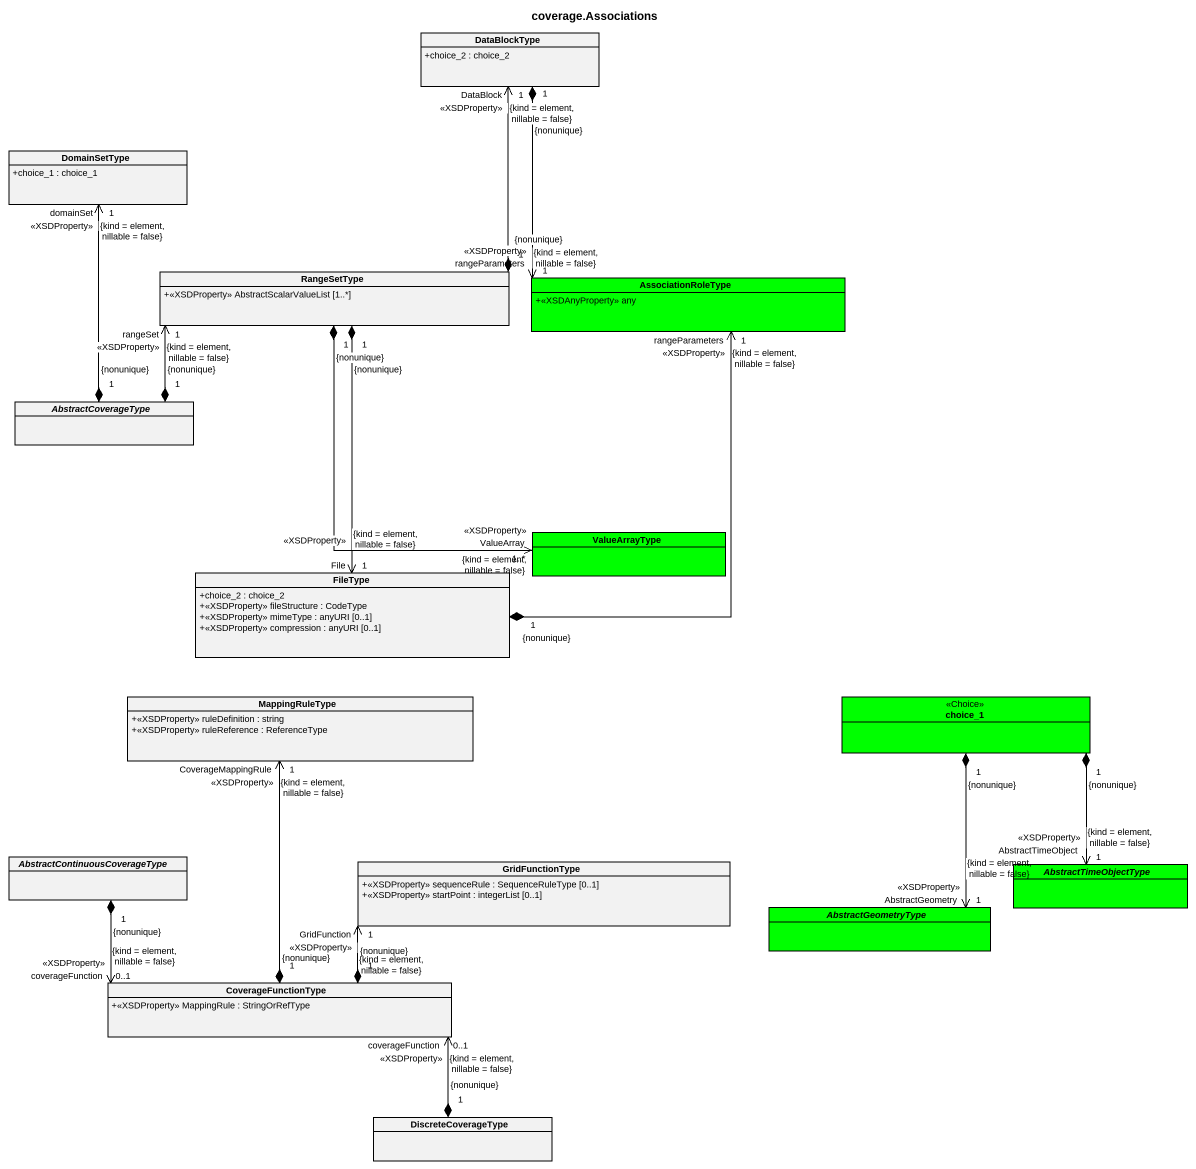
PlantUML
@startuml
title coverage.Associations
hide circle
hide empty members
skinparam classAttributeIconSize 0
class DataBlockType {
  +choice_2 : choice_2
}
class DomainSetType {
  +choice_1 : choice_1
}
class RangeSetType {
  +<<XSDProperty>> AbstractScalarValueList [1..*]
}
class AssociationRoleType #00FF00 {
  +<<XSDAnyProperty>> any
}
abstract class AbstractCoverageType
class ValueArrayType #00FF00
class FileType {
  +choice_2 : choice_2
  +<<XSDProperty>> fileStructure : CodeType
  +<<XSDProperty>> mimeType : anyURI [0..1]
  +<<XSDProperty>> compression : anyURI [0..1]
}
class MappingRuleType {
  +<<XSDProperty>> ruleDefinition : string
  +<<XSDProperty>> ruleReference : ReferenceType
}
class choice_1 <<Choice>> #00FF00
abstract class "AbstractContinuousCoverageType" as AbstractContinuousCoverageTy
class GridFunctionType {
  +<<XSDProperty>> sequenceRule : SequenceRuleType [0..1]
  +<<XSDProperty>> startPoint : integerList [0..1]
}
abstract class AbstractTimeObjectType #00FF00
abstract class AbstractGeometryType #00FF00
class CoverageFunctionType {
  +<<XSDProperty>> MappingRule : StringOrRefType
}
class DiscreteCoverageType
DataBlockType "1\n{nonunique}" *--> "rangeParameters\n<<XSDProperty>>\n1\n{kind = element, nillable = false}" AssociationRoleType
RangeSetType "1\n{nonunique}" *-up-> "DataBlock\n<<XSDProperty>>\n1\n{kind = element, nillable = false}" DataBlockType
RangeSetType "1\n{nonunique}" *--> "ValueArray\n<<XSDProperty>>\n1..*\n{kind = element, nillable = false}" ValueArrayType
RangeSetType "1\n{nonunique}" *--> "File\n<<XSDProperty>>\n1\n{kind = element, nillable = false}" FileType
AbstractCoverageType "1\n{nonunique}" *-up-> "domainSet\n<<XSDProperty>>\n1\n{kind = element, nillable = false}" DomainSetType
AbstractCoverageType "1\n{nonunique}" *-right-> "rangeSet\n<<XSDProperty>>\n1\n{kind = element, nillable = false}" RangeSetType
FileType "1\n{nonunique}" *-up-> "rangeParameters\n<<XSDProperty>>\n1\n{kind = element, nillable = false}" AssociationRoleType
choice_1 "1\n{nonunique}" *--> "AbstractTimeObject\n<<XSDProperty>>\n1\n{kind = element, nillable = false}" AbstractTimeObjectType
choice_1 "1\n{nonunique}" *--> "AbstractGeometry\n<<XSDProperty>>\n1\n{kind = element, nillable = false}" AbstractGeometryType
AbstractContinuousCoverageTy "1\n{nonunique}" *--> "coverageFunction\n<<XSDProperty>>\n0..1\n{kind = element, nillable = false}" CoverageFunctionType
CoverageFunctionType "1\n{nonunique}" *-up-> "CoverageMappingRule\n<<XSDProperty>>\n1\n{kind = element, nillable = false}" MappingRuleType
CoverageFunctionType "1\n{nonunique}" *-right-> "GridFunction\n<<XSDProperty>>\n1\n{kind = element, nillable = false}" GridFunctionType
DiscreteCoverageType "1\n{nonunique}" *-up-> "coverageFunction\n<<XSDProperty>>\n0..1\n{kind = element, nillable = false}" CoverageFunctionType
@enduml
